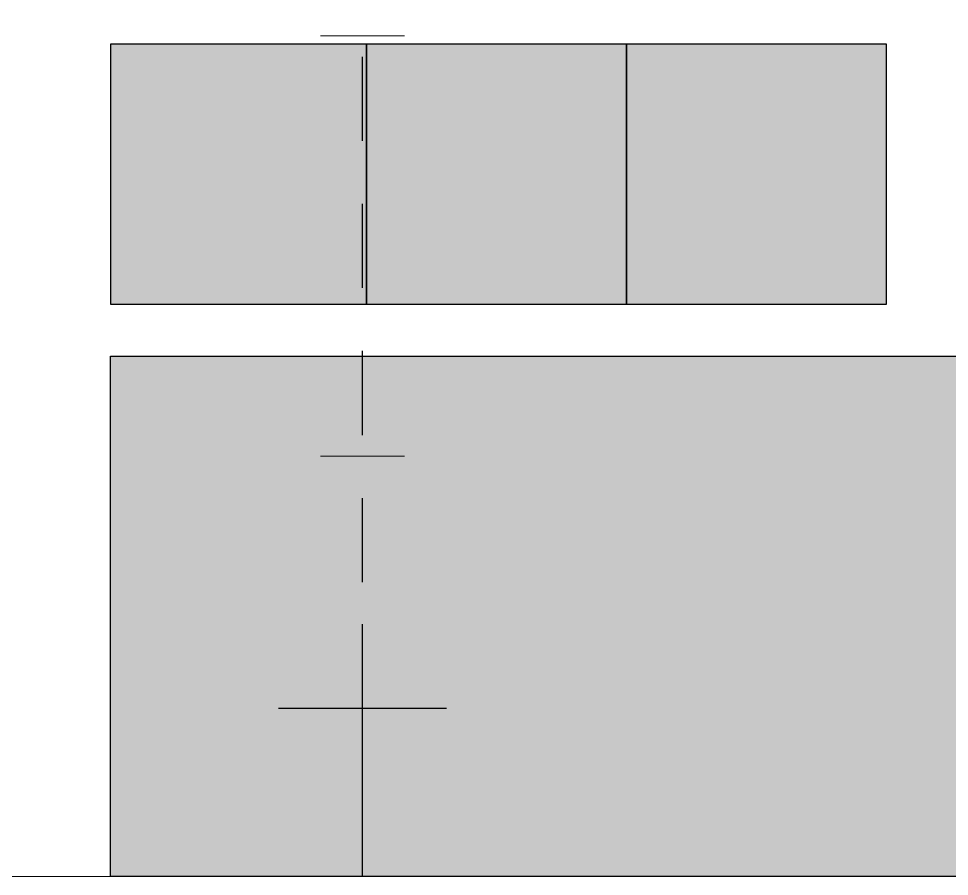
# Model space of a CAD drawing. Header units: millimetres. Extents: x 0 to 420, y 0 to 297.
# Drawn here: x 164.88 to 209.19, y 0 to 40.81 of the extents above; entities that cross this region are included whole.
import ezdxf

# ---------------------------------------------------------------- set-up
doc = ezdxf.new("R2010")
doc.units = ezdxf.units.MM
for name, color, linetype in [('FRAME', 7, 'Continuous'), ('GLUE', 1, 'Continuous'), ('PERIPHERY', 7, 'Continuous')]:
    doc.layers.add(name, color=color, linetype=linetype)

msp = doc.modelspace()

# ---------------------------------------------------------------- hatches: boundary and pattern name
at = {"layer": 'FRAME', "true_color": 0x000000}
h = msp.add_hatch(color=7, dxfattribs=at)
h.dxf.hatch_style = 1
h.paths.add_polyline_path([(169.247, 24.75), (420, 24.75), (420, 0), (169.247, 0), (169.247, 24.75)])
at = {"layer": 'PERIPHERY', "true_color": 0x000000}
h = msp.add_hatch(color=7, dxfattribs=at)
h.dxf.hatch_style = 1
h.paths.add_polyline_path([(169.247, 39.6), (169.247, 27.225), (181.434, 27.225), (181.434, 39.6), (169.247, 39.6)])
h = msp.add_hatch(color=7, dxfattribs=at)
h.dxf.hatch_style = 1
h.paths.add_polyline_path([(181.434, 39.6), (181.434, 27.225), (193.809, 27.225), (193.809, 39.6), (181.434, 39.6)])
h = msp.add_hatch(color=7, dxfattribs=at)
h.dxf.hatch_style = 1
h.paths.add_polyline_path([(193.809, 39.6), (193.809, 27.225), (206.185, 27.225), (206.185, 39.6), (193.809, 39.6)])

# ---------------------------------------------------------------- linework, layer by layer
at = {"layer": 'FRAME', "color": 250}
msp.add_lwpolyline([(169.247, 24.75), (420, 24.75), (420, 0), (169.247, 0), (169.247, 24.75)], close=True, dxfattribs=at)
at = {"layer": 'FRAME', "color": 250, "true_color": 0x000000}
for points in [[(169.247, 24.75), (169.247, 0), (420, 0)], [(420, 0), (420, 24.75), (169.247, 24.75)]]:
    msp.add_solid(points, dxfattribs=at)
at = {"layer": 'GLUE', "color": 1, "lineweight": 18}
for p, q in [((179.247, 40), (183.247, 40)), ((179.247, 20), (183.247, 20)), ((179.247, 0), (183.247, 0))]:
    msp.add_line(p, q, dxfattribs=at)
at = {"layer": 'GLUE', "color": 1, "lineweight": 25}
for p, q in [((181.247, 35), (181.247, 39)), ((181.247, 28), (181.247, 32)), ((181.247, 21), (181.247, 25)), ((181.247, 14), (181.247, 18)), ((181.247, 4), (181.247, 12)), ((181.247, 7), (181.247, 11)), ((177.247, 8), (185.247, 8)), ((181.247, 0), (181.247, 4))]:
    msp.add_line(p, q, dxfattribs=at)
at = {"layer": 'GLUE', "color": 1, "lineweight": 18}
msp.add_lwpolyline([(0, 0), (420, 0), (420, 297), (0, 297), (0, 0)], dxfattribs=at)
at = {"layer": 'PERIPHERY', "color": 250}
for points in [[(169.247, 39.6), (169.247, 27.225), (181.434, 27.225), (181.434, 39.6), (169.247, 39.6)], [(181.434, 39.6), (181.434, 27.225), (193.809, 27.225), (193.809, 39.6), (181.434, 39.6)], [(193.809, 39.6), (193.809, 27.225), (206.185, 27.225), (206.185, 39.6), (193.809, 39.6)]]:
    msp.add_lwpolyline(points, close=True, dxfattribs=at)
at = {"layer": 'PERIPHERY', "color": 250, "true_color": 0x000000}
for points in [[(181.434, 39.6), (169.247, 39.6), (169.247, 27.225)], [(169.247, 27.225), (181.434, 27.225), (181.434, 39.6)], [(193.809, 39.6), (181.434, 39.6), (181.434, 27.225)], [(181.434, 27.225), (193.809, 27.225), (193.809, 39.6)], [(206.185, 39.6), (193.809, 39.6), (193.809, 27.225)], [(193.809, 27.225), (206.185, 27.225), (206.185, 39.6)]]:
    msp.add_solid(points, dxfattribs=at)

doc.saveas('drawing.dxf')
